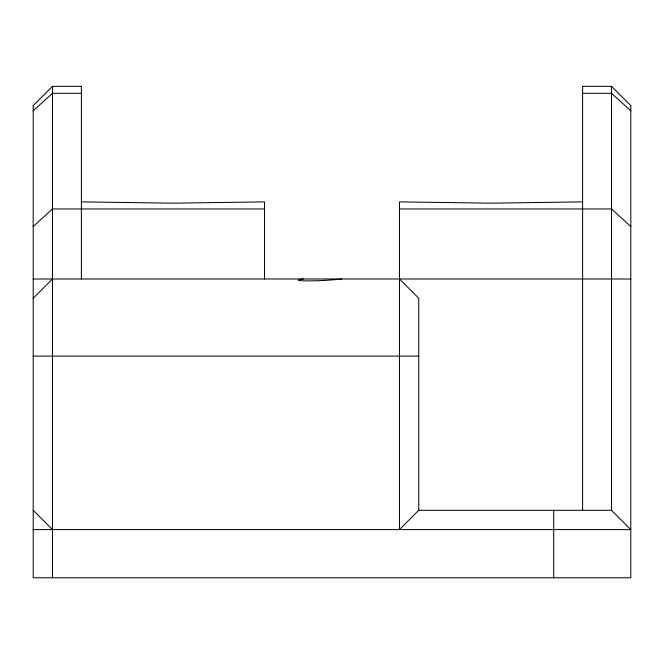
<?xml version="1.0" encoding="UTF-8"?>
<svg xmlns="http://www.w3.org/2000/svg" width="664" height="664" viewBox="0 0 664 664"><rect width="100%" height="100%" fill="white"/><g stroke="black" fill="none" stroke-linecap="round" stroke-linejoin="round"><path stroke-width="1" d="M33.2 298.26L52.481 278.988M399.471 278.988L418.752 298.26L418.752 510.317L399.471 529.59L399.471 201.881L491.036 203.167L582.61 201.881M33.2 105.584L52.481 86.345L81.39 86.345M33.2 110.813L52.481 93.309L81.39 93.309M33.2 226.474L52.481 208.977L264.529 208.977M582.61 86.345L611.519 86.345L630.8 105.584M582.61 93.309L611.519 93.309L630.8 110.813M399.471 208.977L611.519 208.977L630.8 226.474M33.2 278.988L630.8 278.988M33.2 356.095L418.752 356.095M418.752 510.317L611.519 510.317L630.8 529.59L33.2 529.59M81.39 201.881L172.964 203.167L264.529 201.881L264.529 278.988M33.2 510.317L52.481 529.59M630.8 105.51L630.8 577.788L33.2 577.788L33.2 105.51M611.519 86.212L611.519 510.317M582.61 86.212L582.61 510.317M553.693 510.317L553.693 577.788M81.39 86.212L81.39 278.988M52.481 86.212L52.481 577.788M341.711 278.98A24.07 1.511 -2.7 0 1 307.93 280.889A24.07 1.511 -2.7 0 1 303.249 278.98"/></g></svg>
